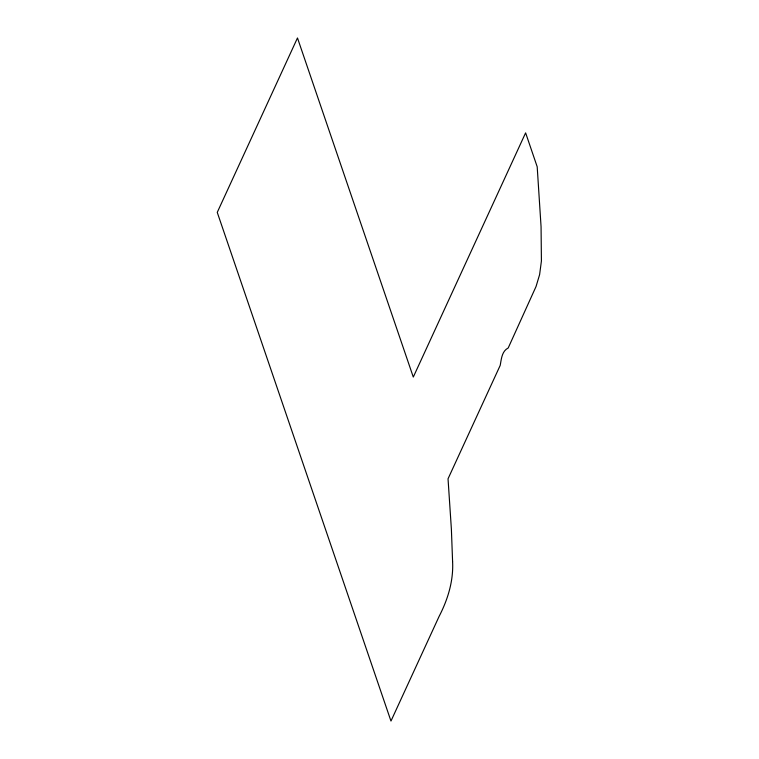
<?xml version="1.0" encoding="UTF-8"?>
<svg xmlns="http://www.w3.org/2000/svg" width="759" height="759" viewBox="0 0 759 759"><rect width="100%" height="100%" fill="white"/><g stroke="black" fill="none" stroke-linecap="round" stroke-linejoin="round"><path stroke-width="1.14" d="M452.592 561.556C453.597 580.796 447.867 599.458 439.11 616.393L390.97 721.05L217.254 212.378L297.481 37.95L413.294 377.062L525.617 132.863L537.192 166.771L541.063 226.694L541.414 261.001L539.602 274.663L536.044 286.522L508.207 347.973C501.727 351.303 501.414 359.149 500.19 365.421L448.038 478.796L451.387 529.203L452.592 561.556"/></g></svg>
